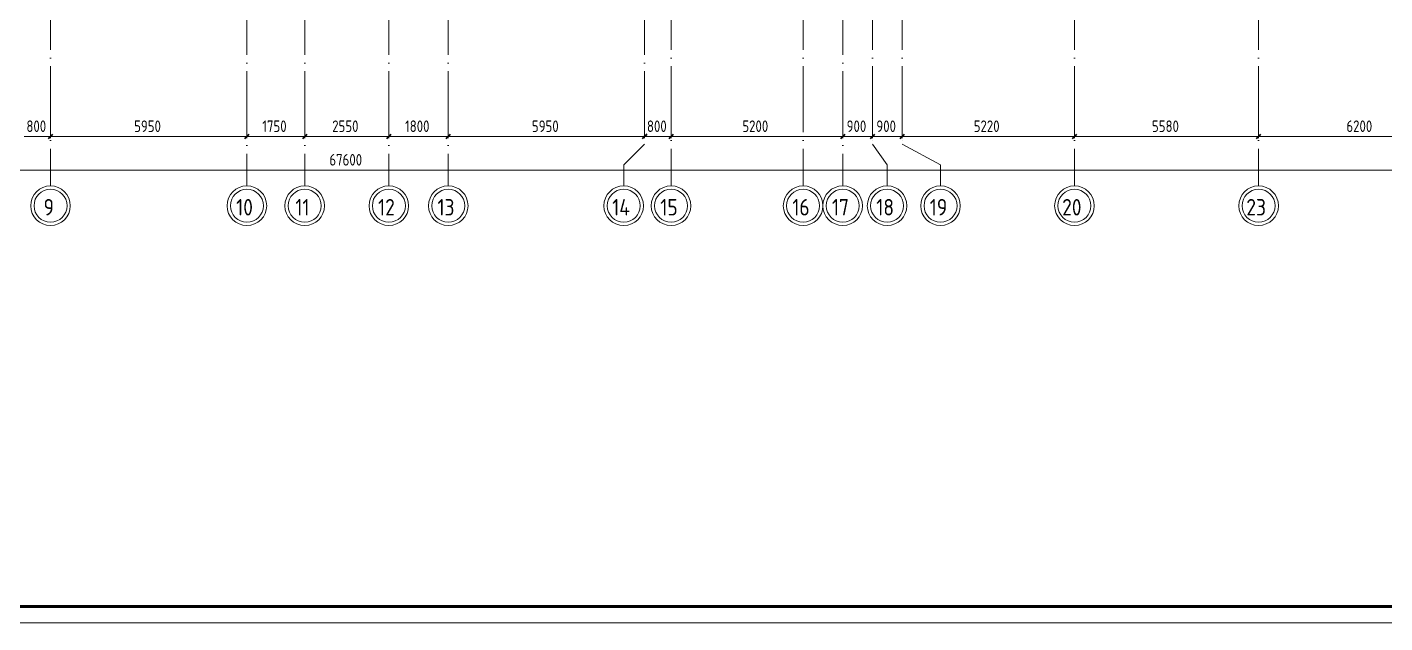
# Model space of a CAD drawing. Header units: millimetres. Extents: x -1073752 to 1436911, y -1379358 to 94781.
# Drawn here: x -1034011 to -992879, y -1053222 to -1035170 of the extents above; entities that cross this region are included whole.
import ezdxf

# ---------------------------------------------------------------- set-up
doc = ezdxf.new("R2010")
doc.units = ezdxf.units.MM
doc.linetypes.add('ADSK_Линия сетки', pattern=[25, 20, -2.5, 0, -2.5])
for name, color, linetype, lineweight in [('Оси', 252, 'Continuous', 9), ('ОФ_рамка', 8, 'Continuous', 60), ('Размеры', 250, 'Continuous', 9)]:
    doc.layers.add(name, color=color, linetype=linetype, lineweight=lineweight)
doc.styles.add('GOST Common_1', font='', dxfattribs={"width": 0.9, "height": 350})
doc.styles.add('GOST Common_3', font='', dxfattribs={"height": 3.5})
doc.styles.get('GOST Common_1').set_extended_font_data('GOST Common')
doc.styles.get('GOST Common_3').set_extended_font_data('GOST 2.304 type A')

# ---------------------------------------------------------------- blocks, each defined once
blk = doc.blocks.new('2 этаж')
at = {"layer": 'Оси', "color": 251, "linetype": 'ADSK_Линия сетки', "ltscale": 100, "true_color": 0x636466}
for p, q in [((131426, 33711), (131426, -32265)), ((133176, 33711), (133176, -32265)), ((135726, 33711), (135726, -32265)), ((137526, 33711), (137526, -32265)), ((143476, 33711), (143476, -30995)), ((149476, 33711), (149476, -32265)), ((125476, -1139), (125476, -32265)), ((144276, -1139), (144276, -32265)), ((148276, -1139), (148276, -32265)), ((150376, -1139), (150376, -30995)), ((151276, -1139), (151276, -30995)), ((156496, -1139), (156496, -32265)), ((162076, -1139), (162076, -32265))]:
    blk.add_line(p, q, dxfattribs=at)
at = {"layer": 'Оси', "color": 251, "ltscale": 100, "true_color": 0x636466}
for p, q in [((143476, -30995), (142841, -31630)), ((150376, -30995), (150820, -31630)), ((151276, -30995), (152439, -31630)), ((142841, -31630), (142841, -32265)), ((150820, -31630), (150820, -32265)), ((152439, -31630), (152439, -32265))]:
    blk.add_line(p, q, dxfattribs=at)
at = {"layer": 'Оси', "color": 251, "lineweight": 20, "true_color": 0x636466}
for centre, radius, start, end in [((125476, -32865), 600, 0, 180), ((125476, -32865), 500, 0, 180), ((131426, -32865), 600, 0, 180), ((131426, -32865), 500, 0, 180), ((133176, -32865), 600, 0, 180), ((133176, -32865), 500, 0, 180), ((135726, -32865), 600, 0, 180), ((135726, -32865), 500, 0, 180), ((137526, -32865), 600, 0, 180), ((137526, -32865), 500, 0, 180), ((142841, -32865), 600, 0, 180), ((142841, -32865), 500, 0, 180), ((144276, -32865), 600, 0, 180), ((144276, -32865), 500, 0, 180), ((148276, -32865), 600, 0, 180), ((148276, -32865), 500, 0, 180), ((149476, -32865), 600, 0, 180), ((149476, -32865), 500, 0, 180), ((150820, -32865), 600, 0, 180), ((150820, -32865), 500, 0, 180), ((152439, -32865), 600, 0, 180), ((152439, -32865), 500, 0, 180), ((156496, -32865), 600, 0, 180), ((156496, -32865), 500, 0, 180), ((162076, -32865), 600, 0, 180), ((162076, -32865), 500, 0, 180), ((125476, -32865), 600, 180, 0), ((125476, -32865), 500, 180, 0), ((131426, -32865), 600, 180, 0), ((131426, -32865), 500, 180, 0), ((133176, -32865), 600, 180, 0), ((133176, -32865), 500, 180, 0), ((135726, -32865), 600, 180, 0), ((135726, -32865), 500, 180, 0), ((137526, -32865), 600, 180, 0), ((137526, -32865), 500, 180, 0), ((142841, -32865), 600, 180, 0), ((142841, -32865), 500, 180, 0), ((144276, -32865), 600, 180, 0), ((144276, -32865), 500, 180, 0), ((148276, -32865), 600, 180, 0), ((148276, -32865), 500, 180, 0), ((149476, -32865), 600, 180, 0), ((149476, -32865), 500, 180, 0), ((150820, -32865), 600, 180, 0), ((150820, -32865), 500, 180, 0), ((152439, -32865), 600, 180, 0), ((152439, -32865), 500, 180, 0), ((156496, -32865), 600, 180, 0), ((156496, -32865), 500, 180, 0), ((162076, -32865), 600, 180, 0), ((162076, -32865), 500, 180, 0)]:
    blk.add_arc(centre, radius, start, end, dxfattribs=at)
at = {"layer": 'Размеры', "color": 251, "lineweight": 20, "true_color": 0x636466}
for p, q in [((124676, -30768), (125476, -30768)), ((125476, -30768), (125476, -30618)), ((125476, -30768), (125476, -30618)), ((125476, -30768), (125476, -30818)), ((125476, -30768), (131426, -30768)), ((125476, -30768), (125476, -30818)), ((131426, -30768), (131426, -30618)), ((131426, -30768), (131426, -30618)), ((131426, -30768), (131426, -30818)), ((131426, -30768), (133176, -30768)), ((131426, -30768), (131426, -30818)), ((133176, -30768), (133176, -30618)), ((133176, -30768), (133176, -30618)), ((133176, -30768), (133176, -30818)), ((133176, -30768), (135726, -30768)), ((133176, -30768), (133176, -30818)), ((135726, -30768), (135726, -30618)), ((135726, -30768), (135726, -30618)), ((135726, -30768), (135726, -30818)), ((135726, -30768), (137526, -30768)), ((135726, -30768), (135726, -30818)), ((137526, -30768), (137526, -30618)), ((137526, -30768), (137526, -30618)), ((137526, -30768), (137526, -30818)), ((137526, -30768), (143476, -30768)), ((137526, -30768), (137526, -30818)), ((143476, -30768), (143476, -30618)), ((143476, -30768), (143476, -30618)), ((143476, -30768), (143476, -30818)), ((143476, -30768), (144276, -30768)), ((143476, -30768), (143476, -30818)), ((144276, -30768), (144276, -30618)), ((144276, -30768), (144276, -30618)), ((144276, -30768), (144276, -30818)), ((144276, -30768), (149476, -30768)), ((144276, -30768), (144276, -30818)), ((149476, -30768), (149476, -30618)), ((149476, -30768), (149476, -30618)), ((149476, -30768), (149476, -30818)), ((149476, -30768), (150376, -30768)), ((149476, -30768), (149476, -30818)), ((150376, -30768), (150376, -30618)), ((150376, -30768), (150376, -30618)), ((150376, -30768), (150376, -30818)), ((150376, -30768), (151276, -30768)), ((150376, -30768), (150376, -30818)), ((151276, -30768), (151276, -30618)), ((151276, -30768), (151276, -30618)), ((151276, -30768), (151276, -30818)), ((151276, -30768), (156496, -30768)), ((151276, -30768), (151276, -30818)), ((156496, -30768), (156496, -30618)), ((156496, -30768), (156496, -30618)), ((156496, -30768), (156496, -30818)), ((156496, -30768), (162076, -30768)), ((156496, -30768), (156496, -30818)), ((162076, -30768), (162076, -30618)), ((162076, -30768), (162076, -30618)), ((162076, -30768), (162076, -30818)), ((162076, -30768), (168426, -30768)), ((162076, -30768), (162076, -30818)), ((100526, -31786), (168426, -31786))]:
    blk.add_line(p, q, dxfattribs=at)
at = {"layer": 'Размеры', "color": 251, "lineweight": 40, "true_color": 0x636466}
for p, q in [((125476, -30768), (125405, -30839)), ((125476, -30768), (125405, -30839)), ((125476, -30768), (125547, -30697)), ((125476, -30768), (125547, -30697)), ((131426, -30768), (131355, -30839)), ((131426, -30768), (131355, -30839)), ((131426, -30768), (131497, -30697)), ((131426, -30768), (131497, -30697)), ((133176, -30768), (133105, -30839)), ((133176, -30768), (133105, -30839)), ((133176, -30768), (133247, -30697)), ((133176, -30768), (133247, -30697)), ((135726, -30768), (135655, -30839)), ((135726, -30768), (135655, -30839)), ((135726, -30768), (135797, -30697)), ((135726, -30768), (135797, -30697)), ((137526, -30768), (137455, -30839)), ((137526, -30768), (137455, -30839)), ((137526, -30768), (137597, -30697)), ((137526, -30768), (137597, -30697)), ((143476, -30768), (143405, -30839)), ((143476, -30768), (143405, -30839)), ((143476, -30768), (143547, -30697)), ((143476, -30768), (143547, -30697)), ((144276, -30768), (144205, -30839)), ((144276, -30768), (144205, -30839)), ((144276, -30768), (144347, -30697)), ((144276, -30768), (144347, -30697)), ((149476, -30768), (149405, -30839)), ((149476, -30768), (149405, -30839)), ((149476, -30768), (149547, -30697)), ((149476, -30768), (149547, -30697)), ((150376, -30768), (150305, -30839)), ((150376, -30768), (150305, -30839)), ((150376, -30768), (150447, -30697)), ((150376, -30768), (150447, -30697)), ((151276, -30768), (151205, -30839)), ((151276, -30768), (151205, -30839)), ((151276, -30768), (151347, -30697)), ((151276, -30768), (151347, -30697)), ((156496, -30768), (156425, -30839)), ((156496, -30768), (156425, -30839)), ((156496, -30768), (156567, -30697)), ((156496, -30768), (156567, -30697)), ((162076, -30768), (162005, -30839)), ((162076, -30768), (162005, -30839)), ((162076, -30768), (162147, -30697)), ((162076, -30768), (162147, -30697))]:
    blk.add_line(p, q, dxfattribs=at)
at = {"layer": 'Оси', "color": 251, "true_color": 0x636466, "style": 'GOST Common_1', "width": 0.9}
for s, p in [('9', (125265, -33161)), ('10', (131099, -33161)), ('11', (132893, -33161)), ('12', (135399, -33161)), ('13', (137199, -33161)), ('14', (142493, -33161)), ('15', (143949, -33161)), ('16', (147949, -33161)), ('17', (149149, -33161)), ('18', (150492, -33161)), ('19', (152112, -33161)), ('20', (156124, -33161)), ('23', (161704, -33161))]:
    blk.add_text(s, height=500, dxfattribs=at).set_placement(p)
at = {"layer": 'Размеры', "color": 251, "lineweight": 20, "true_color": 0x636466, "char_height": 350, "attachment_point": 1, "line_spacing_factor": 1.022761, "style": 'GOST Common_3'}
for s, insert, width in [('800', (124745, -30281), 794.69), ('5950', (128010, -30281), 1059.58), ('1750', (131892, -30281), 980.83), ('2550', (134010, -30281), 1059.58), ('1800', (136217, -30281), 980.83), ('5950', (140060, -30281), 1059.58), ('800', (143545, -30281), 794.69), ('5200', (146435, -30281), 1059.58), ('900', (149595, -30281), 794.69), ('900', (150495, -30281), 794.69), ('5220', (153445, -30281), 1059.58), ('5580', (158845, -30281), 1059.58), ('6200', (164735, -30281), 1059.58), ('67600', (133924, -31299), 1324.48)]:
    blk.add_mtext(s, dxfattribs=dict(at, insert=insert, width=width))
blk = doc.blocks.new('А0')
at = {"layer": 'ОФ_рамка', "color": 0, "linetype": 'Continuous', "ltscale": 100}
blk.add_lwpolyline([(224168, -393217), (340568, -393217)], dxfattribs=at)
at = {"layer": 'ОФ_рамка', "color": 0, "linetype": 'Continuous', "lineweight": 5, "ltscale": 100}
blk.add_lwpolyline([(222168, -393717), (341068, -393717)], dxfattribs=at)

msp = doc.modelspace()

# ---------------------------------------------------------------- block references
msp.add_blockref('2 этаж', (-1158779.2, -1007716.5))
at = {"layer": 'ОФ_рамка', "color": 0, "lineweight": -2}
msp.add_blockref('А0', (-1293911.6, -659505.4), dxfattribs=at)

doc.saveas('drawing.dxf')
